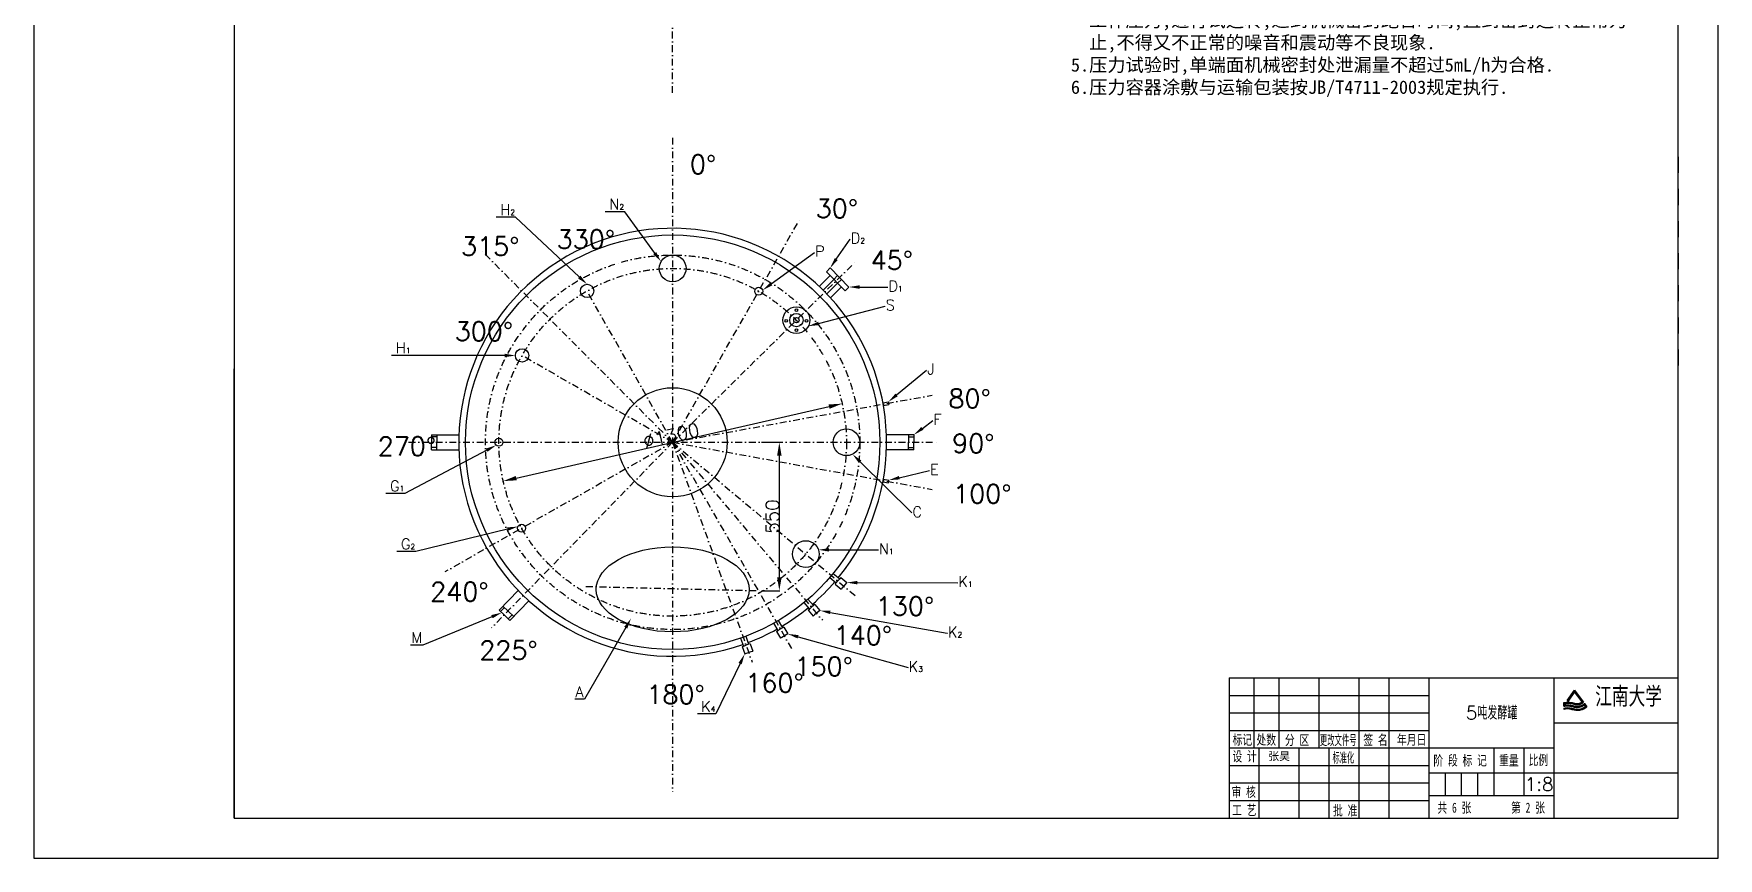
# Model space of a CAD drawing. Header units: millimetres. Extents: x -14966 to -8666, y 255 to 9165.
# Drawn here: x -14966 to -8666, y 255 to 3338 of the extents above; entities that cross this region are included whole.
import ezdxf
from ezdxf import colors
from ezdxf.entities.mleader import LeaderData, LeaderLine
from ezdxf.enums import TextEntityAlignment as Align
from ezdxf.math import Vec2, Vec3

# ---------------------------------------------------------------- set-up
doc = ezdxf.new("R2010")
doc.units = ezdxf.units.MM
doc.linetypes.add('DASHDOTX2', pattern=[50.8, 25.4, -12.7, 0, -12.7])
for name, color, linetype in [('图框标题栏-文字', 4, 'Continuous'), ('图框标题栏-粗线', 3, 'Continuous'), ('图框标题栏-细线', 7, 'Continuous'), ('文字及注释', 4, 'Continuous'), ('粗实线', 3, 'Continuous')]:
    doc.layers.add(name, color=color, linetype=linetype)
doc.styles.get("Standard").update_dxf_attribs({"font": 'txt', "bigfont": 'gbcbig.shx'})
doc.styles.add('汉字', font='gbeitc.shx', dxfattribs={"bigfont": 'gbcbig.shx'})
doc.styles.add('长仿宋体', font='SIMFANG.TTF', dxfattribs={"width": 0.7})
doc.dimstyles.new('ISO-25', dxfattribs={"dimtxt": 50, "dimasz": 50, "dimexe": 1.25, "dimexo": 0.625, "dimtad": 1, "dimtxsty": 'Standard', "dimcen": 2.5, "dimadec": 0, "dimazin": 0, "dimtfac": 1, "dimtmove": 0, "dimatfit": 3, "dimfxl": 0, "dimarcsym": 0})

# ---------------------------------------------------------------- blocks, each defined once
blk = doc.blocks.new('*D28')
at = {"color": 0, "lineweight": -2}
for p, q in [((-12244.5, 1810.6), (-12176.5, 1810.6)), ((-12177.8, 1305.4), (-12177.8, 1760.6)), ((-12244.5, 1255.4), (-12176.5, 1255.4))]:
    blk.add_line(p, q, dxfattribs=at)
at = {"color": 0}
for points in [[(-12186.1, 1760.6), (-12169.4, 1760.6), (-12177.8, 1810.6)], [(-12186.1, 1305.4), (-12169.4, 1305.4), (-12177.8, 1255.4)]]:
    blk.add_solid(points, dxfattribs=at)
at = {"layer": 'Defpoints', "color": 0}
for p in [(-12245.2, 1810.6), (-12177.8, 1810.6), (-12245.2, 1255.4)]:
    blk.add_point(p, dxfattribs=at)
at = {"color": 0, "insert": (-12203.4, 1533), "char_height": 50, "attachment_point": 5, "rotation": 90}
blk.add_mtext('550', dxfattribs=at)
blk = doc.blocks.new('*D29')
at = {"color": 0, "lineweight": -2}
for p, q in [((-11942.9, 1954.7), (-11942.7, 1953.7)), ((-13161.6, 1676.5), (-11991.7, 1943.8)), ((-13210.3, 1665.2), (-13210, 1664.1))]:
    blk.add_line(p, q, dxfattribs=at)
at = {"color": 0}
for points in [[(-11993.6, 1951.9), (-11989.9, 1935.7), (-11943, 1954.9)], [(-13163.4, 1684.6), (-13159.7, 1668.4), (-13210.3, 1665.4)]]:
    blk.add_solid(points, dxfattribs=at)
at = {"layer": 'Defpoints', "color": 0}
for p in [(-11943.1, 1955.3), (-11943, 1954.9), (-13210.4, 1665.8)]:
    blk.add_point(p, dxfattribs=at)
at = {"color": 0, "insert": (-12582.3, 1835.1), "char_height": 50, "attachment_point": 5, "rotation": 12.87107}
blk.add_mtext('%%c1300', dxfattribs=at)

msp = doc.modelspace()

# ---------------------------------------------------------------- linework, layer by layer
at = {"color": 1, "linetype": 'DASHDOTX2'}
for p, q in [((-12576.731, 3116.826), (-12576.731, 8847.347)), ((-12576.731, 2948.683), (-12576.731, 504.278)), ((-12576.731, 1810.552), (-12101.746, 2643.801)), ((-12576.731, 1810.552), (-13288.698, 2524.366)), ((-12576.731, 1810.552), (-11890.465, 2488)), ((-12576.731, 1810.552), (-12896.846, 2376.261)), ((-12576.731, 1810.552), (-13139.95, 2135.029)), ((-12576.731, 1810.552), (-11606.223, 1986.553)), ((-13564.123, 1810.552), (-11589.34, 1810.552)), ((-12576.731, 1810.552), (-13428.502, 1326.296)), ((-12576.731, 1810.552), (-13254.462, 1116.674)), ((-12576.731, 1810.552), (-11606.223, 1634.551)), ((-12576.731, 1810.552), (-12279.152, 988.333)), ((-12576.731, 1810.552), (-12131.798, 1039.539)), ((-12576.731, 1810.552), (-12016.478, 1145.152)), ((-12576.731, 1810.552), (-11894.75, 1237.963)), ((-12900.881, 1271.722), (-12245.17, 1255.35))]:
    msp.add_line(p, q, dxfattribs=at)
for p, q in [((-12002.024, 2448.132), (-11987.791, 2462.183)), ((-11987.791, 2462.183), (-11917.539, 2391.016)), ((-12028.876, 2393.522), (-11987.974, 2433.899)), ((-12014.469, 2379.641), (-11973.923, 2419.666)), ((-12002.024, 2448.132), (-11931.772, 2376.966)), ((-12000.419, 2365.407), (-11959.873, 2405.432)), ((-11973.923, 2419.666), (-11959.69, 2433.716)), ((-11959.873, 2405.432), (-11945.64, 2419.483)), ((-11986.725, 2350.823), (-11945.823, 2391.199)), ((-11931.772, 2376.966), (-11917.539, 2391.016)), ((-11790.463, 1958.223), (-11769.811, 1961.968)), ((-11769.811, 1961.968), (-11768.026, 1952.129)), ((-11788.678, 1948.384), (-11768.026, 1952.129)), ((-13478.752, 1838.472), (-13376.244, 1838.472)), ((-13478.752, 1838.472), (-13478.752, 1810.552)), ((-13458.123, 1830.546), (-13478.752, 1830.546)), ((-13458.123, 1838.472), (-13458.123, 1810.552)), ((-11674.711, 1838.472), (-11777.219, 1838.472)), ((-11695.34, 1838.472), (-11695.34, 1810.552)), ((-11695.34, 1830.546), (-11674.711, 1830.546)), ((-11674.711, 1838.472), (-11674.711, 1810.552)), ((-13478.752, 1782.633), (-13478.752, 1810.552)), ((-13458.123, 1790.559), (-13478.752, 1790.559)), ((-13478.752, 1782.633), (-13376.244, 1782.633)), ((-13458.123, 1782.633), (-13458.123, 1810.552)), ((-11674.711, 1782.633), (-11777.219, 1782.633)), ((-11695.34, 1782.633), (-11695.34, 1810.552)), ((-11695.34, 1790.559), (-11674.711, 1790.559)), ((-11674.711, 1782.633), (-11674.711, 1810.552)), ((-11790.463, 1662.881), (-11769.811, 1659.136)), ((-11788.678, 1672.721), (-11768.026, 1668.975)), ((-11769.811, 1659.136), (-11768.026, 1668.975)), ((-11989.304, 1305.029), (-11964.916, 1284.583)), ((-11989.304, 1305.029), (-11964.916, 1284.583)), ((-11976.455, 1320.355), (-11952.067, 1299.91)), ((-11968.771, 1279.985), (-11964.916, 1284.583)), ((-11968.771, 1279.985), (-11946.456, 1261.278)), ((-11964.916, 1284.583), (-11958.492, 1292.246)), ((-11952.067, 1299.91), (-11958.492, 1292.246)), ((-11948.212, 1304.508), (-11952.067, 1299.91)), ((-11948.212, 1304.508), (-11925.898, 1285.8)), ((-11942.601, 1265.876), (-11946.456, 1261.278)), ((-11925.898, 1285.8), (-11942.601, 1265.876)), ((-13225.724, 1183.473), (-13154.245, 1256.948)), ((-13211.34, 1198.259), (-13191.327, 1178.791)), ((-13185.7, 1144.536), (-13114.221, 1218.011)), ((-12085.886, 1211.389), (-12065.316, 1187.105)), ((-12085.886, 1211.389), (-12065.316, 1187.105)), ((-12070.625, 1224.316), (-12050.056, 1200.032)), ((-12050.056, 1200.032), (-12057.686, 1193.569)), ((-12045.477, 1203.91), (-12050.056, 1200.032)), ((-12045.477, 1203.91), (-12026.656, 1181.691)), ((-13225.724, 1183.473), (-13205.712, 1164.004)), ((-13205.658, 1192.732), (-13220.043, 1177.946)), ((-13185.7, 1144.536), (-13205.712, 1164.004)), ((-13176.997, 1164.849), (-13191.381, 1150.063)), ((-13171.315, 1159.322), (-13191.327, 1178.791)), ((-12181.875, 1143.87), (-12165.956, 1116.314)), ((-12069.895, 1183.227), (-12065.316, 1187.105)), ((-12069.895, 1183.227), (-12051.074, 1161.008)), ((-12065.316, 1187.105), (-12057.686, 1193.569)), ((-12046.495, 1164.886), (-12051.074, 1161.008)), ((-12026.656, 1181.691), (-12046.495, 1164.886)), ((-12322.409, 1078.469), (-12311.579, 1048.545)), ((-12303.603, 1085.276), (-12292.773, 1055.351)), ((-12303.603, 1085.276), (-12292.773, 1055.351)), ((-12199.193, 1133.865), (-12183.273, 1106.309)), ((-12199.193, 1133.865), (-12183.273, 1106.309)), ((-12188.469, 1103.308), (-12183.273, 1106.309)), ((-12188.469, 1103.308), (-12173.902, 1078.094)), ((-12183.273, 1106.309), (-12174.615, 1111.311)), ((-12165.956, 1116.314), (-12174.615, 1111.311)), ((-12168.707, 1081.095), (-12173.902, 1078.094)), ((-12146.194, 1094.101), (-12168.707, 1081.095)), ((-12160.76, 1119.315), (-12165.956, 1116.314)), ((-12160.76, 1119.315), (-12146.194, 1094.101)), ((-12317.221, 1046.503), (-12311.579, 1048.545)), ((-12317.221, 1046.503), (-12307.311, 1019.122)), ((-12311.579, 1048.545), (-12302.176, 1051.948)), ((-12307.311, 1019.122), (-12282.863, 1027.97)), ((-12292.773, 1055.351), (-12302.176, 1051.948)), ((-12287.131, 1057.393), (-12292.773, 1055.351)), ((-12287.131, 1057.393), (-12277.221, 1030.012)), ((-12282.863, 1027.97), (-12277.221, 1030.012))]:
    msp.add_line(p, q)
for centre, radius in [((-12576.731, 1810.552), 775), ((-12576.731, 2460.552), 50), ((-12896.846, 2376.261), 25), ((-12254.832, 2375.248), 15), ((-12114.149, 2267.19), 50), ((-12151.731, 2264.781), 5), ((-12114.149, 2267.19), 25), ((-12114.149, 2267.19), 10), ((-12114.149, 2304.848), 5), ((-12076.568, 2264.781), 5), ((-12114.149, 2229.532), 5), ((-13139.95, 2135.029), 25), ((-12576.731, 1810.552), 204), ((-11926.731, 1810.552), 50), ((-13226.731, 1810.552), 15), ((-13141.794, 1489.298), 15), ((-12078.924, 1392.595), 50)]:
    msp.add_circle(centre, radius)
for radius in [700, 650]:
    msp.add_circle((-12576.731, 1810.552), radius, dxfattribs=at)
for start, end in [(320.7411895, 289.1800736), (310.7873407, 319.3087577), (300.6174564, 309.3549006), (290.6125054, 299.1850217)]:
    msp.add_arc((-12576.731, 1810.552), 800, start, end)
msp.add_ellipse((-12576.731, 1260.552), major_axis=(-285.753, 0), ratio=0.55563985, start_param=-3.14159265, end_param=3.14159265)
at = {"layer": '图框标题栏-文字'}
for p, q in [((-9205.905, 882.176), (-9203.219, 882.176)), ((-9205.272, 883.112), (-9203.947, 883.112)), ((-9243.631, 837.278), (-9212.163, 837.278)), ((-9243.631, 836.343), (-9207.992, 836.343)), ((-9243.631, 835.407), (-9204.532, 835.407)), ((-9243.631, 834.472), (-9238.566, 834.472)), ((-9243.631, 833.537), (-9239.516, 833.537)), ((-9243.631, 832.601), (-9239.516, 832.601)), ((-9243.631, 831.666), (-9239.516, 831.666)), ((-9243.631, 830.73), (-9239.516, 830.73)), ((-9243.631, 829.795), (-9239.516, 829.795)), ((-9243.631, 828.86), (-9239.516, 828.86)), ((-9243.631, 827.924), (-9218.784, 827.924)), ((-9243.631, 826.989), (-9213.688, 826.989)), ((-9243.631, 826.054), (-9209.888, 826.054)), ((-9243.631, 825.118), (-9206.822, 825.118)), ((-9243.631, 824.183), (-9240.078, 824.183)), ((-9241.971, 838.213), (-9217.761, 838.213)), ((-9231.05, 845.024), (-9227.641, 842.717)), ((-9230.662, 844.761), (-9226.257, 844.761)), ((-9230.594, 845.697), (-9225.624, 845.697)), ((-9229.961, 846.632), (-9224.991, 846.632)), ((-9229.328, 847.567), (-9224.358, 847.567)), ((-9229.28, 843.826), (-9226.891, 843.826)), ((-9228.695, 848.503), (-9223.725, 848.503)), ((-9228.062, 849.438), (-9223.092, 849.438)), ((-9227.898, 842.89), (-9227.524, 842.89)), ((-9227.429, 850.373), (-9222.459, 850.373)), ((-9226.796, 851.309), (-9221.826, 851.309)), ((-9226.163, 852.244), (-9221.193, 852.244)), ((-9225.53, 853.18), (-9220.56, 853.18)), ((-9224.897, 854.115), (-9219.927, 854.115)), ((-9224.263, 855.05), (-9219.294, 855.05)), ((-9223.63, 855.986), (-9218.661, 855.986)), ((-9222.997, 856.921), (-9218.028, 856.921)), ((-9222.364, 857.856), (-9217.395, 857.856)), ((-9221.834, 824.183), (-9202.448, 824.183)), ((-9221.731, 858.792), (-9216.762, 858.792)), ((-9221.166, 834.472), (-9201.425, 834.472)), ((-9221.098, 859.727), (-9216.128, 859.727)), ((-9220.465, 860.663), (-9215.495, 860.663)), ((-9219.832, 861.598), (-9214.862, 861.598)), ((-9219.199, 862.533), (-9214.229, 862.533)), ((-9218.566, 863.469), (-9213.596, 863.469)), ((-9217.933, 864.404), (-9212.963, 864.404)), ((-9217.3, 865.34), (-9212.33, 865.34)), ((-9216.667, 866.275), (-9211.697, 866.275)), ((-9216.034, 867.21), (-9211.064, 867.21)), ((-9215.915, 823.247), (-9176.404, 823.247)), ((-9215.401, 868.146), (-9210.431, 868.146)), ((-9214.767, 869.081), (-9209.798, 869.081)), ((-9214.519, 833.537), (-9195.377, 833.537)), ((-9214.134, 870.016), (-9209.165, 870.016)), ((-9213.501, 870.952), (-9208.532, 870.952)), ((-9212.868, 871.887), (-9207.899, 871.887)), ((-9212.235, 872.823), (-9207.266, 872.823)), ((-9211.785, 822.312), (-9178.833, 822.312)), ((-9211.602, 873.758), (-9206.633, 873.758)), ((-9210.969, 874.693), (-9205.999, 874.693)), ((-9210.336, 875.629), (-9205.366, 875.629)), ((-9210.026, 832.601), (-9179.633, 832.601)), ((-9209.703, 876.564), (-9204.733, 876.564)), ((-9209.07, 877.499), (-9199.578, 877.499)), ((-9208.734, 821.377), (-9181.756, 821.377)), ((-9208.437, 878.435), (-9200.306, 878.435)), ((-9207.804, 879.37), (-9201.034, 879.37)), ((-9207.171, 880.306), (-9201.763, 880.306)), ((-9206.538, 881.241), (-9202.491, 881.241)), ((-9206.414, 831.666), (-9181.805, 831.666)), ((-9204.879, 820.441), (-9185.611, 820.441)), ((-9204.066, 876.564), (-9198.85, 876.564)), ((-9203.338, 875.629), (-9198.122, 875.629)), ((-9203.331, 830.73), (-9184.554, 830.73)), ((-9202.609, 874.693), (-9197.394, 874.693)), ((-9201.881, 873.758), (-9196.665, 873.758)), ((-9201.153, 872.823), (-9195.937, 872.823)), ((-9200.425, 871.887), (-9195.209, 871.887)), ((-9199.697, 870.952), (-9194.481, 870.952)), ((-9199.159, 829.795), (-9188.726, 829.795)), ((-9198.969, 870.016), (-9193.753, 870.016)), ((-9198.24, 869.081), (-9193.025, 869.081)), ((-9197.512, 868.146), (-9192.296, 868.146)), ((-9196.784, 867.21), (-9191.568, 867.21)), ((-9196.634, 819.506), (-9193.855, 819.506)), ((-9196.056, 866.275), (-9190.84, 866.275)), ((-9195.328, 865.34), (-9190.112, 865.34)), ((-9194.6, 864.404), (-9189.384, 864.404)), ((-9193.871, 863.469), (-9188.656, 863.469)), ((-9193.143, 862.533), (-9187.927, 862.533)), ((-9192.508, 833.537), (-9177.804, 833.537)), ((-9192.415, 861.598), (-9187.199, 861.598)), ((-9191.687, 860.663), (-9186.471, 860.663)), ((-9190.959, 859.727), (-9185.743, 859.727)), ((-9190.231, 858.792), (-9185.015, 858.792)), ((-9189.502, 857.856), (-9184.287, 857.856)), ((-9188.774, 856.921), (-9183.559, 856.921)), ((-9188.046, 855.986), (-9182.83, 855.986)), ((-9188.041, 824.183), (-9174.296, 824.183)), ((-9187.318, 855.05), (-9182.102, 855.05)), ((-9186.59, 854.115), (-9181.374, 854.115)), ((-9186.46, 834.472), (-9176.212, 834.472)), ((-9185.862, 853.18), (-9180.646, 853.18)), ((-9185.133, 852.244), (-9179.918, 852.244)), ((-9184.405, 851.309), (-9179.19, 851.309)), ((-9183.677, 850.373), (-9178.461, 850.373)), ((-9183.668, 825.118), (-9172.419, 825.118)), ((-9183.542, 835.407), (-9174.797, 835.407)), ((-9182.949, 849.438), (-9177.733, 849.438)), ((-9182.221, 848.503), (-9177.005, 848.503)), ((-9181.493, 847.567), (-9176.277, 847.567)), ((-9181.349, 836.343), (-9173.522, 836.343)), ((-9180.764, 846.632), (-9175.549, 846.632)), ((-9180.602, 826.054), (-9170.722, 826.054)), ((-9180.036, 845.697), (-9174.821, 845.697)), ((-9179.545, 837.278), (-9172.363, 837.278)), ((-9179.308, 844.761), (-9174.092, 844.761)), ((-9178.58, 843.826), (-9173.364, 843.826)), ((-9178.126, 826.989), (-9169.168, 826.989)), ((-9177.998, 838.213), (-9171.302, 838.213)), ((-9177.852, 842.89), (-9172.636, 842.89)), ((-9177.124, 841.955), (-9171.908, 841.955)), ((-9176.639, 839.149), (-9170.325, 839.149)), ((-9176.395, 841.02), (-9171.18, 841.02)), ((-9176.011, 827.924), (-9167.733, 827.924)), ((-9175.667, 840.084), (-9170.452, 840.084)), ((-9174.148, 828.86), (-9162.302, 828.86)), ((-9172.475, 829.795), (-9162.966, 829.795)), ((-9170.953, 830.73), (-9163.629, 830.73)), ((-9169.555, 831.666), (-9164.293, 831.666)), ((-9168.261, 832.601), (-9164.957, 832.601)), ((-9167.76, 819.506), (-9160.414, 819.506)), ((-9167.058, 833.537), (-9165.62, 833.537)), ((-9166.685, 827.924), (-9161.639, 827.924)), ((-9166.24, 820.441), (-9159.228, 820.441)), ((-9166.021, 826.989), (-9160.975, 826.989)), ((-9165.358, 826.054), (-9160.312, 826.054)), ((-9164.836, 821.377), (-9158.109, 821.377)), ((-9164.694, 825.118), (-9159.648, 825.118)), ((-9164.031, 824.183), (-9158.985, 824.183)), ((-9163.529, 822.312), (-9157.657, 822.312)), ((-9163.367, 823.247), (-9158.321, 823.247)), ((-9243.631, 816.743), (-9243.631, 812.63)), ((-9243.631, 816.7), (-9215.89, 816.7)), ((-9243.631, 815.764), (-9212.193, 815.764)), ((-9243.631, 814.829), (-9207.874, 814.829)), ((-9243.631, 813.894), (-9237.146, 813.894)), ((-9243.631, 812.958), (-9242.297, 812.958)), ((-9239.446, 817.635), (-9220.244, 817.635)), ((-9223.091, 813.894), (-9202.582, 813.894)), ((-9217.94, 812.958), (-9195.106, 812.958)), ((-9214.242, 812.023), (-9173.879, 812.023)), ((-9210.121, 811.087), (-9176.575, 811.087)), ((-9205.21, 810.152), (-9179.9, 810.152)), ((-9198.79, 809.217), (-9184.608, 809.217)), ((-9187.867, 812.958), (-9171.568, 812.958)), ((-9181.972, 813.894), (-9169.525, 813.894)), ((-9178.405, 814.829), (-9167.685, 814.829)), ((-9175.624, 815.764), (-9166.004, 815.764)), ((-9173.285, 816.7), (-9164.455, 816.7)), ((-9171.242, 817.635), (-9163.017, 817.635)), ((-9169.416, 818.57), (-9161.674, 818.57))]:
    msp.add_line(p, q, dxfattribs=at)
for points in [[(-9231.05, 845.024), (-9204.656, 884.022), (-9169.988, 839.489, -0.28909601), (-9204.699, 831.163, 0.10228388), (-9239.516, 834.37), (-9239.516, 828.387, -0.09119522), (-9210.09, 826.124, 0.26613454), (-9166.152, 834.286), (-9157.421, 821.978, -0.18412464), (-9192.61, 808.618, -0.04444823), (-9215.72, 812.392, 0.1319438), (-9243.631, 812.63, 0.1319438)], [(-9243.631, 816.743, -0.1312527), (-9214.67, 816.372, 0.04409725), (-9192.459, 812.734, 0.16392967), (-9162.991, 822.717), (-9167.029, 828.41, -0.24095199), (-9211.292, 822.184, 0.10564743), (-9243.631, 823.678), (-9243.631, 837.974, -0.11278445), (-9203.435, 835.08, 0.25699814), (-9175.574, 839.965), (-9204.423, 877.023), (-9227.641, 842.717)]]:
    msp.add_lwpolyline(points, format="xyb", dxfattribs=at)
at = {"layer": '图框标题栏-粗线'}
for p, q in [((-14216.298, 9015.252), (-14216.298, 405.252)), ((-8816.298, 405.252), (-8816.298, 9015.252)), ((-8816.298, 1977.508), (-8816.298, 2877.508)), ((-8816.298, 2877.508), (-8816.298, 2817.508)), ((-8816.298, 2757.508), (-8816.298, 2697.508)), ((-8816.298, 2637.508), (-8816.298, 2577.508)), ((-8816.298, 2517.508), (-8816.298, 2457.508)), ((-8816.298, 2397.508), (-8816.298, 2337.508)), ((-8816.298, 2277.508), (-8816.298, 2217.508)), ((-8816.298, 2157.508), (-8816.298, 2097.508)), ((-14216.298, 405.252), (-14216.298, 2085.252)), ((-8816.298, 405.252), (-8816.298, 2085.252)), ((-10496.172, 929.881), (-8816.298, 929.881)), ((-10496.172, 929.881), (-8816.298, 929.881)), ((-10402.634, 667.974), (-10402.634, 929.881)), ((-10309.095, 667.974), (-10309.095, 929.881)), ((-10159.435, 667.974), (-10159.435, 929.881)), ((-10009.774, 406.067), (-10009.774, 929.881)), ((-9897.528, 406.067), (-9897.528, 929.881)), ((-9747.867, 406.067), (-9747.867, 929.881)), ((-9280.176, 406.067), (-9280.176, 929.881)), ((-9280.176, 761.512), (-8816.298, 761.512)), ((-10496.172, 733.451), (-9747.867, 733.451)), ((-10496.172, 667.974), (-9280.176, 667.974)), ((-10383.926, 406.067), (-10383.926, 667.974)), ((-10233.606, 406.067), (-10233.606, 667.974)), ((-10122.019, 406.067), (-10122.019, 667.974)), ((-9504.668, 490.252), (-9504.668, 667.974)), ((-9392.422, 490.252), (-9392.422, 667.974)), ((-10496.172, 602.497), (-9747.867, 602.497)), ((-9747.867, 574.436), (-8816.298, 574.436)), ((-9747.867, 490.252), (-9280.176, 490.252)), ((-14216.298, 405.252), (-8816.298, 405.252)), ((-14216.298, 405.252), (-8816.298, 405.252))]:
    msp.add_line(p, q, dxfattribs=at)
at = {"layer": '图框标题栏-细线'}
for p, q in [((-14966.298, 9165.252), (-14966.298, 255.252)), ((-8666.298, 255.252), (-8666.298, 9165.252)), ((-10496.172, 864.404), (-9747.867, 864.404)), ((-10496.172, 798.927), (-9747.867, 798.927)), ((-9687.067, 490.252), (-9687.067, 574.436)), ((-9626.267, 490.252), (-9626.267, 574.436)), ((-9565.468, 490.252), (-9565.468, 574.436)), ((-10496.172, 537.021), (-9747.867, 537.021)), ((-10496.172, 471.544), (-9747.867, 471.544)), ((-14966.298, 255.252), (-8666.298, 255.252))]:
    msp.add_line(p, q, dxfattribs=at)
at = {"layer": '粗实线'}
msp.add_line((-10496.172, 929.881), (-10496.172, 406.067), dxfattribs=at)

# ---------------------------------------------------------------- texts
at = {"color": 3, "insert": (-11087.343, 3996.647), "char_height": 50, "width": 2218.93652, "attachment_point": 1, "style": '汉字'}
msp.add_mtext('{\\fSimSun|b0|i0|c134|p2;\\C4;1.设备制造完毕后,先设备内水压试验，试验合格后，再焊夹套，并水\\P  压试验.夹套水压力试验时，水压试验用水的氯离子含量应小于\\P  25mg/L.试验合格后，应立即将水渍去除干净.\\P2.设备上减速机支座凸缘和轴封底座凸缘应在组焊后一起加工.\\P3.设备组装后在搅拌轴密封处测定轴的径向摆动量小于等于0.5mm,轴向\\P  串动量小于等于0.2mm,下端摆动小于等于1.0mm.\\P4.组装后先进行空运转.时间大于30分钟,然后以水代料并使设备内达到\\P  工作压力,进行试运转,达到机械密封跑合时间,直到密封运转正常为\\P  止,不得又不正常的噪音和震动等不良现象.\\P5.压力试验时,单端面机械密封处泄漏量不超过5mL/h为合格.\\P6.压力容器涂敷与运输包装按JB/T4711-2003规定执行.}', dxfattribs=at)
at = {"color": 4}
for s, insert, char_height, width, attachment_point in [('0{\\fArial|b0|i0|c134|p34;°}', (-12512.358, 2884.745), 70, 159.57035, 1), ('30{\\fArial|b0|i0|c134|p34;°}', (-12041.694, 2719.46), 70, 159.57035, 1), ('330{\\fArial|b0|i0|c134|p34;°}', (-13010.495, 2604.499), 70, 159.57035, 1), ('315{\\fArial|b0|i0|c134|p34;°}', (-13368.137, 2578.227), 70, 159.57035, 1), ('45{\\fArial|b0|i0|c134|p34;°}', (-11836.413, 2526.617), 70, 159.57035, 1), ('300{\\fArial|b0|i0|c134|p34;°}', (-13391.804, 2260.33), 70, 159.57035, 1), ('80{\\fArial|b0|i0|c134|p34;°}', (-11545.344, 2009.308), 70, 159.57035, 1), ('270{\\fArial|b0|i0|c134|p34;°}', (-13679.897, 1830.516), 70, 159.57035, 1), ('90{\\fArial|b0|i0|c134|p34;°}', (-11531.598, 1841.551), 70, 159.57035, 1), ('100{\\fArial|b0|i0|c134|p34;°}', (-11527.741, 1652.752), 70, 159.57035, 1), ('240{\\fArial|b0|i0|c134|p34;°}', (-13483.417, 1287.06), 70, 159.57035, 1), ('130{\\fArial|b0|i0|c134|p34;°}', (-11816.993, 1232.769), 70, 159.57035, 1), ('140{\\fArial|b0|i0|c134|p34;°}', (-11974.829, 1123.874), 70, 159.57035, 1), ('225{\\fArial|b0|i0|c134|p34;°}', (-13299.938, 1067.936), 70, 159.57035, 1), ('150{\\fArial|b0|i0|c134|p34;°}', (-12121.175, 1007.504), 70, 159.57035, 1), ('160{\\fArial|b0|i0|c134|p34;°}', (-12304.854, 946.336), 70, 159.57035, 1), ('180{\\fArial|b0|i0|c134|p34;°}', (-12675.199, 903.07), 70, 159.57035, 1), ('5吨发酵罐', (-9514.022, 798.927), 50, 467.6905, 5), ('1:8', (-9336.299, 532.344), 50, 112.24572, 5)]:
    msp.add_mtext(s, dxfattribs=dict(at, insert=insert, char_height=char_height, width=width, attachment_point=attachment_point))
at = {"layer": '图框标题栏-文字', "style": '长仿宋体', "width": 0.7}
for s, p in [('标记', (-10482.852, 679.765)), ('处数', (-10393.568, 679.923)), ('分 区', (-10287.113, 678.815)), ('签 名', (-9993.926, 679.064)), ('年月日', (-9868.027, 680.103)), ('设 计', (-10483.39, 617.873)), ('阶 段 标 记', (-9731.981, 602.36)), ('重量', (-9486.16, 602.491)), ('比例', (-9375.679, 603.898)), ('审 核', (-10486.909, 484.419)), ('工 艺', (-10484.613, 416.684)), ('批 准', (-10107.077, 415.545)), ('共 6 张', (-9716.729, 425.942)), ('第 2 张', (-9441.431, 425.942))]:
    msp.add_text(s, height=37.4152, dxfattribs=at).set_placement(p)
at = {"layer": '图框标题栏-文字', "style": '长仿宋体'}
for s, width, p, p2 in [('更改文件号', 0.930184, (-10156.49, 678.769), (-10018.935, 678.769)), ('标准化', 0.964531, (-10108.777, 613.114), (-10028.008, 613.114))]:
    msp.add_text(s, height=37.4152, dxfattribs=dict(at, width=width)).set_placement(p, p2, align=Align.FIT)
at = {"layer": '图框标题栏-文字', "insert": (-9126.913, 894.509), "char_height": 65.4767, "width": 314.43036, "attachment_point": 1, "style": '长仿宋体'}
msp.add_mtext('江南大学', dxfattribs=at)
at = {"layer": '文字及注释', "insert": (-10308.766, 635.236), "char_height": 30, "width": 150.32025, "attachment_point": 5, "style": '汉字'}
msp.add_mtext('{\\fSimSun|b0|i0|c134|p2;张昊}', dxfattribs=at)

# ---------------------------------------------------------------- dimensions: what is measured, and where the dimension line sits
at = {"color": 4}
dim = msp.add_aligned_dim(p1=(-13210.399, 1665.76), p2=(-11943.063, 1955.345), distance=-0.416, text='%%c1300', dimstyle='ISO-25', dxfattribs=at)
dim.commit()
dim.dimension.update_dxf_attribs({"geometry": '*D29', "text_midpoint": (-12582.347, 1835.128)})
dim = msp.add_linear_dim(base=(-12177.783, 1810.552), p1=(-12245.17, 1255.35), p2=(-12245.17, 1810.552), angle=90, text='550', dimstyle='ISO-25', dxfattribs=at)
dim.commit()
dim.dimension.update_dxf_attribs({"geometry": '*D28', "text_midpoint": (-12203.408, 1532.951)})

# ---------------------------------------------------------------- leaders
ml = msp.add_multileader_mtext('Standard', dxfattribs=at)
ml.set_content('N{\\H0.5x;2}', color=4)
ml.set_leader_properties()
ml.build(insert=Vec2(0, 0))
ml.multileader.update_dxf_attribs({"text_right_attachment_type": 6, "dogleg_length": 0.36, "arrow_head_size": 40})
ctx = ml.context
ctx.base_point, ctx.char_height, ctx.arrow_head_size, ctx.plane_origin = Vec3(-12813.884, 2696.555), 40, 40, Vec3(-12619.998, 2485.611)
ctx.right_attachment, ctx.text_align_type = 6, 2
notes = []
notes.append((ctx, [(0, (1, 1, 0), (-12756.191, 2672.555), (-1, 0), 0.36, [(0, [(-12619.998, 2485.611)], 0, [])])]))
ctx.mtext.insert, ctx.mtext.alignment, ctx.mtext.flow_direction = Vec3(-12758.551, 2720.555), 3, 5
ml = msp.add_multileader_mtext('Standard', dxfattribs=at)
ml.set_content('H{\\H0.5x;2}', color=4)
ml.set_leader_properties()
ml.build(insert=Vec2(0, 0))
ml.multileader.update_dxf_attribs({"text_right_attachment_type": 6, "dogleg_length": 0.36, "arrow_head_size": 40})
ctx = ml.context
ctx.base_point, ctx.char_height, ctx.arrow_head_size, ctx.plane_origin = Vec3(-13221.916, 2676.169), 40, 40, Vec3(-12896.846, 2401.261)
ctx.right_attachment, ctx.text_align_type = 6, 2
notes.append((ctx, [(0, (1, 1, 0), (-13164.222, 2652.169), (-1, 0), 0.36, [(0, [(-12896.846, 2401.261)], 0, [])])]))
ctx.mtext.insert, ctx.mtext.alignment, ctx.mtext.flow_direction = Vec3(-13166.582, 2700.169), 3, 5
ml = msp.add_multileader_mtext('Standard', dxfattribs=at)
ml.set_content('D{\\H0.5x;2}', color=4)
ml.set_leader_properties()
ml.build(insert=Vec2(0, 0))
ml.multileader.update_dxf_attribs({"text_right_attachment_type": 6, "dogleg_length": 0.36, "arrow_head_size": 40})
ctx = ml.context
ctx.base_point, ctx.char_height, ctx.arrow_head_size, ctx.plane_origin = Vec3(-11912.818, 2570.097), 40, 40, Vec3(-11987.791, 2462.183)
ctx.right_attachment = 6
notes.append((ctx, [(0, (1, 1, 0), (-11913.178, 2570.097), (1, 0), 0.36, [(0, [(-11987.791, 2462.183)], 0, [])])]))
ctx.mtext.insert, ctx.mtext.flow_direction = Vec3(-11910.818, 2594.097), 5
ml = msp.add_multileader_mtext('Standard', dxfattribs=at)
ml.set_content('P', color=4)
ml.set_leader_properties()
ml.build(insert=Vec2(0, 0))
ml.multileader.update_dxf_attribs({"text_right_attachment_type": 6, "dogleg_length": 0.36, "arrow_head_size": 40})
ctx = ml.context
ctx.base_point, ctx.char_height, ctx.arrow_head_size, ctx.plane_origin = Vec3(-12045.875, 2520.596), 40, 40, Vec3(-12240.323, 2379.055)
ctx.right_attachment = 6
notes.append((ctx, [(0, (1, 1, 0), (-12046.235, 2520.596), (1, 0), 0.36, [(0, [(-12240.323, 2379.055)], 0, [])])]))
ctx.mtext.insert, ctx.mtext.flow_direction = Vec3(-12043.875, 2544.596), 5
ml = msp.add_multileader_mtext('Standard', dxfattribs=at)
ml.set_content('D{\\H0.5x;1}', color=4)
ml.set_leader_properties()
ml.build(insert=Vec2(0, 0))
ml.multileader.update_dxf_attribs({"text_right_attachment_type": 6, "dogleg_length": 0.36, "arrow_head_size": 40})
ctx = ml.context
ctx.base_point, ctx.char_height, ctx.arrow_head_size, ctx.plane_origin = Vec3(-11771.741, 2390.543), 40, 40, Vec3(-11917.539, 2391.016)
ctx.right_attachment = 6
notes.append((ctx, [(0, (1, 1, 0), (-11772.101, 2390.543), (1, 0), 0.36, [(0, [(-11917.539, 2391.016)], 0, [])])]))
ctx.mtext.insert, ctx.mtext.flow_direction = Vec3(-11769.741, 2414.543), 5
ml = msp.add_multileader_mtext('Standard', dxfattribs=at)
ml.set_content('S', color=4)
ml.set_leader_properties()
ml.build(insert=Vec2(0, 0))
ml.multileader.update_dxf_attribs({"text_right_attachment_type": 6, "dogleg_length": 0.36, "arrow_head_size": 40})
ctx = ml.context
ctx.base_point, ctx.char_height, ctx.arrow_head_size, ctx.plane_origin = Vec3(-11782.002, 2319.582), 40, 40, Vec3(-12069.449, 2244.787)
ctx.right_attachment = 6
notes.append((ctx, [(0, (1, 1, 0), (-11782.362, 2319.582), (1, 0), 0.36, [(0, [(-12069.449, 2244.787)], 0, [])])]))
ctx.mtext.insert, ctx.mtext.flow_direction = Vec3(-11780.002, 2343.582), 5
ml = msp.add_multileader_mtext('Standard', dxfattribs=at)
ml.set_content('H{\\H0.5x;1}', color=4)
ml.set_leader_properties()
ml.build(insert=Vec2(0, 0))
ml.multileader.update_dxf_attribs({"text_right_attachment_type": 6, "dogleg_length": 0.36, "arrow_head_size": 40})
ctx = ml.context
ctx.base_point, ctx.char_height, ctx.arrow_head_size, ctx.plane_origin = Vec3(-13606.067, 2159.598), 40, 40, Vec3(-13164.95, 2135.029)
ctx.right_attachment, ctx.text_align_type = 6, 2
notes.append((ctx, [(0, (1, 1, 0), (-13555.04, 2135.598), (-1, 0), 0.36, [(0, [(-13164.95, 2135.029)], 0, [])])]))
ctx.mtext.insert, ctx.mtext.alignment, ctx.mtext.flow_direction = Vec3(-13557.4, 2183.598), 3, 5
ml = msp.add_multileader_mtext('Standard', dxfattribs=at)
ml.set_content('J', color=4)
ml.set_leader_properties()
ml.build(insert=Vec2(0, 0))
ml.multileader.update_dxf_attribs({"text_right_attachment_type": 6, "dogleg_length": 0.36, "arrow_head_size": 40})
ctx = ml.context
ctx.base_point, ctx.char_height, ctx.arrow_head_size, ctx.plane_origin = Vec3(-11626.909, 2080.448), 40, 40, Vec3(-11769.811, 1961.968)
ctx.right_attachment = 6
notes.append((ctx, [(0, (1, 1, 0), (-11627.269, 2080.448), (1, 0), 0.36, [(0, [(-11769.811, 1961.968)], 0, [])])]))
ctx.mtext.insert, ctx.mtext.flow_direction = Vec3(-11624.909, 2104.448), 5
ml = msp.add_multileader_mtext('Standard', dxfattribs=at)
ml.set_content('F', color=4)
ml.set_leader_properties()
ml.build(insert=Vec2(0, 0))
ml.multileader.update_dxf_attribs({"text_right_attachment_type": 6, "dogleg_length": 0.36, "arrow_head_size": 40})
ctx = ml.context
ctx.base_point, ctx.char_height, ctx.arrow_head_size, ctx.plane_origin = Vec3(-11603.637, 1892.18), 40, 40, Vec3(-11674.711, 1838.472)
ctx.right_attachment = 6
notes.append((ctx, [(0, (1, 1, 0), (-11603.997, 1892.18), (1, 0), 0.36, [(0, [(-11674.711, 1838.472)], 0, [])])]))
ctx.mtext.insert, ctx.mtext.flow_direction = Vec3(-11601.637, 1916.18), 5
ml = msp.add_multileader_mtext('Standard', dxfattribs=at)
ml.set_content('G{\\H0.5x;1}', color=4)
ml.set_leader_properties()
ml.build(insert=Vec2(0, 0))
ml.multileader.update_dxf_attribs({"text_right_attachment_type": 6, "dogleg_length": 0.36, "arrow_head_size": 40})
ctx = ml.context
ctx.base_point, ctx.char_height, ctx.arrow_head_size, ctx.plane_origin = Vec3(-13629.218, 1643.509), 40, 40, Vec3(-13236.835, 1799.465)
ctx.right_attachment, ctx.text_align_type = 6, 2
notes.append((ctx, [(0, (1, 1, 0), (-13578.191, 1619.509), (-1, 0), 0.36, [(0, [(-13236.835, 1799.465)], 0, [])])]))
ctx.mtext.insert, ctx.mtext.alignment, ctx.mtext.flow_direction = Vec3(-13580.551, 1667.509), 3, 5
ml = msp.add_multileader_mtext('Standard', dxfattribs=at)
ml.set_content('C', color=4)
ml.set_leader_properties()
ml.build(insert=Vec2(0, 0))
ml.multileader.update_dxf_attribs({"text_right_attachment_type": 6, "dogleg_length": 0.36, "arrow_head_size": 40})
ctx = ml.context
ctx.base_point, ctx.char_height, ctx.arrow_head_size, ctx.plane_origin = Vec3(-11682.159, 1546.512), 40, 40, Vec3(-11904.232, 1765.9)
ctx.right_attachment = 6
notes.append((ctx, [(0, (1, 1, 0), (-11682.519, 1546.512), (1, 0), 0.36, [(0, [(-11904.232, 1765.9)], 0, [])])]))
ctx.mtext.insert, ctx.mtext.flow_direction = Vec3(-11680.159, 1570.512), 5
ml = msp.add_multileader_mtext('Standard', dxfattribs=at)
ml.set_content('E', color=4)
ml.set_leader_properties()
ml.build(insert=Vec2(0, 0))
ml.multileader.update_dxf_attribs({"text_right_attachment_type": 6, "dogleg_length": 0.36, "arrow_head_size": 40})
ctx = ml.context
ctx.base_point, ctx.char_height, ctx.arrow_head_size, ctx.plane_origin = Vec3(-11616.148, 1704.936), 40, 40, Vec3(-11768.026, 1668.975)
ctx.right_attachment = 6
notes.append((ctx, [(0, (1, 1, 0), (-11616.508, 1704.936), (1, 0), 0.36, [(0, [(-11768.026, 1668.975)], 0, [])])]))
ctx.mtext.insert, ctx.mtext.flow_direction = Vec3(-11614.148, 1728.936), 5
ml = msp.add_multileader_mtext('Standard', dxfattribs=at)
ml.set_content('G{\\H0.5x;2}', color=4)
ml.set_leader_properties()
ml.build(insert=Vec2(0, 0))
ml.multileader.update_dxf_attribs({"text_right_attachment_type": 6, "dogleg_length": 0.36, "arrow_head_size": 40})
ctx = ml.context
ctx.base_point, ctx.char_height, ctx.arrow_head_size, ctx.plane_origin = Vec3(-13595.194, 1426.331), 40, 40, Vec3(-13155.499, 1495.395)
ctx.right_attachment, ctx.text_align_type = 6, 2
notes.append((ctx, [(0, (1, 1, 0), (-13537.5, 1402.331), (-1, 0), 0.36, [(0, [(-13155.499, 1495.395)], 0, [])])]))
ctx.mtext.insert, ctx.mtext.alignment, ctx.mtext.flow_direction = Vec3(-13539.86, 1450.331), 3, 5
ml = msp.add_multileader_mtext('Standard', dxfattribs=at)
ml.set_content('N{\\H0.5x;1}', color=4)
ml.set_leader_properties()
ml.build(insert=Vec2(0, 0))
ml.multileader.update_dxf_attribs({"text_right_attachment_type": 6, "dogleg_length": 0.36, "arrow_head_size": 40})
ctx = ml.context
ctx.base_point, ctx.char_height, ctx.arrow_head_size, ctx.plane_origin = Vec3(-11807.108, 1408.314), 40, 40, Vec3(-12031.514, 1408.479)
ctx.right_attachment = 6
notes.append((ctx, [(0, (1, 1, 0), (-11807.468, 1408.314), (1, 0), 0.36, [(0, [(-12031.514, 1408.479)], 0, [])])]))
ctx.mtext.insert, ctx.mtext.flow_direction = Vec3(-11805.108, 1432.314), 5
ml = msp.add_multileader_mtext('Standard', dxfattribs=at)
ml.set_content('K{\\H0.5x;1}', color=4)
ml.set_leader_properties()
ml.build(insert=Vec2(0, 0))
ml.multileader.update_dxf_attribs({"text_right_attachment_type": 6, "dogleg_length": 0.36, "arrow_head_size": 40})
ctx = ml.context
ctx.base_point, ctx.char_height, ctx.arrow_head_size, ctx.plane_origin = Vec3(-11510.263, 1285.679), 40, 40, Vec3(-11925.898, 1285.8)
ctx.right_attachment = 6
notes.append((ctx, [(0, (1, 1, 0), (-11510.623, 1285.679), (1, 0), 0.36, [(0, [(-11925.898, 1285.8)], 0, [])])]))
ctx.mtext.insert, ctx.mtext.flow_direction = Vec3(-11508.263, 1309.679), 5
ml = msp.add_multileader_mtext('Standard', dxfattribs=at)
ml.set_content('M', color=4)
ml.set_leader_properties()
ml.build(insert=Vec2(0, 0))
ml.multileader.update_dxf_attribs({"text_right_attachment_type": 6, "dogleg_length": 0.36, "arrow_head_size": 40})
ctx = ml.context
ctx.base_point, ctx.char_height, ctx.arrow_head_size, ctx.plane_origin = Vec3(-13541.582, 1076.374), 40, 40, Vec3(-13215.718, 1173.739)
ctx.right_attachment, ctx.text_align_type = 6, 2
notes.append((ctx, [(0, (1, 1, 0), (-13510.555, 1052.374), (-1, 0), 0.36, [(0, [(-13215.718, 1173.739)], 0, [])])]))
ctx.mtext.insert, ctx.mtext.alignment, ctx.mtext.flow_direction = Vec3(-13512.915, 1100.374), 3, 5
ml = msp.add_multileader_mtext('Standard', dxfattribs=at)
ml.set_content('A', color=4)
ml.set_leader_properties()
ml.build(insert=Vec2(0, 0))
ml.multileader.update_dxf_attribs({"text_right_attachment_type": 6, "dogleg_length": 0.36, "arrow_head_size": 40})
ctx = ml.context
ctx.base_point, ctx.char_height, ctx.arrow_head_size, ctx.plane_origin = Vec3(-12938.02, 873.956), 40, 40, Vec3(-12732.247, 1152.104)
ctx.right_attachment, ctx.text_align_type = 6, 2
notes.append((ctx, [(0, (1, 1, 0), (-12906.994, 849.956), (-1, 0), 0.36, [(0, [(-12732.247, 1152.104)], 0, [])])]))
ctx.mtext.insert, ctx.mtext.alignment, ctx.mtext.flow_direction = Vec3(-12909.354, 897.956), 3, 5
ml = msp.add_multileader_mtext('Standard', dxfattribs=at)
ml.set_content('K{\\H0.5x;2}', color=4)
ml.set_leader_properties()
ml.build(insert=Vec2(0, 0))
ml.multileader.update_dxf_attribs({"text_right_attachment_type": 6, "dogleg_length": 0.36, "arrow_head_size": 40})
ctx = ml.context
ctx.base_point, ctx.char_height, ctx.arrow_head_size, ctx.plane_origin = Vec3(-11549.184, 1097.24), 40, 40, Vec3(-12026.656, 1181.691)
ctx.right_attachment = 6
notes.append((ctx, [(0, (1, 1, 0), (-11549.544, 1097.24), (1, 0), 0.36, [(0, [(-12026.656, 1181.691)], 0, [])])]))
ctx.mtext.insert, ctx.mtext.flow_direction = Vec3(-11547.184, 1121.24), 5
ml = msp.add_multileader_mtext('Standard', dxfattribs=at)
ml.set_content('K{\\H0.5x;3}', color=4)
ml.set_leader_properties()
ml.build(insert=Vec2(0, 0))
ml.multileader.update_dxf_attribs({"text_right_attachment_type": 6, "dogleg_length": 0.36, "arrow_head_size": 40})
ctx = ml.context
ctx.base_point, ctx.char_height, ctx.arrow_head_size, ctx.plane_origin = Vec3(-11695.886, 968.623), 40, 40, Vec3(-12146.194, 1094.101)
ctx.right_attachment = 6
notes.append((ctx, [(0, (1, 1, 0), (-11696.246, 968.623), (1, 0), 0.36, [(0, [(-12146.194, 1094.101)], 0, [])])]))
ctx.mtext.insert, ctx.mtext.flow_direction = Vec3(-11693.886, 992.623), 5
ml = msp.add_multileader_mtext('Standard', dxfattribs=at)
ml.set_content('K{\\H0.5x;4}', color=4)
ml.set_leader_properties()
ml.build(insert=Vec2(0, 0))
ml.multileader.update_dxf_attribs({"text_right_attachment_type": 6, "dogleg_length": 0.36, "arrow_head_size": 40})
ctx = ml.context
ctx.base_point, ctx.char_height, ctx.arrow_head_size, ctx.plane_origin = Vec3(-12472.477, 819.14), 40, 40, Vec3(-12307.311, 1019.122)
ctx.right_attachment, ctx.text_align_type = 6, 2
notes.append((ctx, [(0, (1, 1, 0), (-12414.784, 795.14), (-1, 0), 0.36, [(0, [(-12307.311, 1019.122)], 0, [])])]))
ctx.mtext.insert, ctx.mtext.alignment, ctx.mtext.flow_direction = Vec3(-12417.144, 843.14), 3, 5
for ctx, leaders in notes:
    for number, flags, end, landing, length, lines in leaders:
        leader = LeaderData()
        leader.index, (leader.has_last_leader_line, leader.has_dogleg_vector, leader.attachment_direction) = number, flags
        leader.last_leader_point, leader.dogleg_vector, leader.dogleg_length = Vec3(end), Vec3(landing), length
        for number, points, colour, breaks in lines:
            line = LeaderLine()
            line.index, line.vertices, line.color, line.breaks = number, Vec3.list(points), colors.encode_raw_color(colour), breaks
            leader.lines.append(line)
        ctx.leaders.append(leader)

doc.saveas('drawing.dxf')
